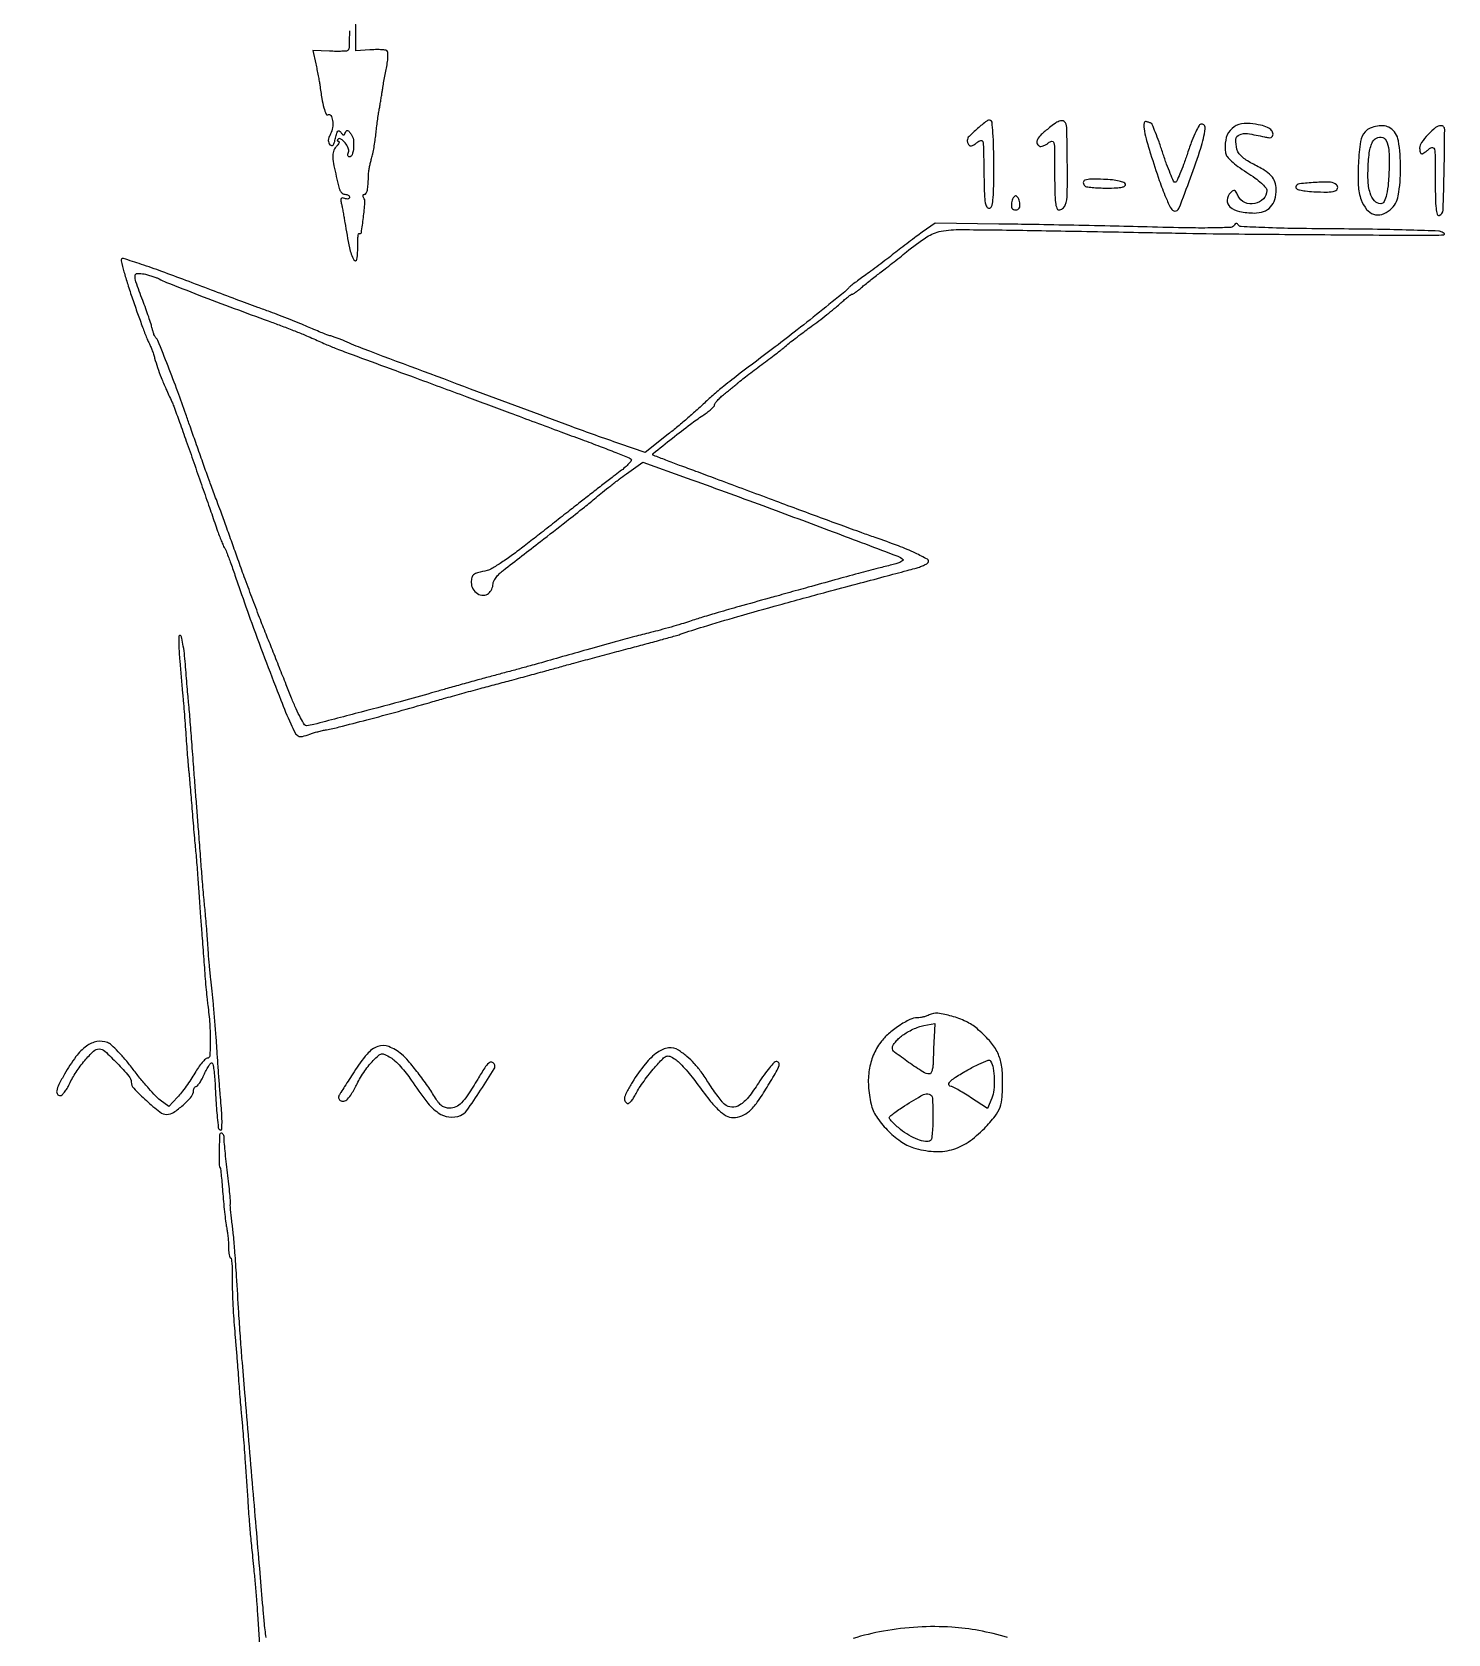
# Model space of a CAD drawing. Header units: millimetres. Extents: x 2712 to 3553, y 1367 to 1961.
# Drawn here: x 2977.4 to 3042.1, y 1638.5 to 1711.7 of the extents above; entities that cross this region are included whole.
import ezdxf

# ---------------------------------------------------------------- set-up
doc = ezdxf.new("R2010")
doc.units = ezdxf.units.MM

msp = doc.modelspace()

# ---------------------------------------------------------------- linework, layer by layer
for points in [[(2924.331, 1758.957, -0.000002), (2921.497, 1758.995, -0.000002), (2918.457, 1759.035, -0.000002), (2915.662, 1759.072, 0.000783)], [(3073.603, 1749.854, -0.000004), (3073.591, 1745.122, -0.000017)], [(3073.493, 1723.382, 0.000059), (3073.3, 1693.751, 0.00019)], [(3005.825, 1717.722, 0.000036), (3011.651, 1717.681, 0.000036), (3017.797, 1717.638, 0.000049), (3023.331, 1717.601, -0.000207)], [(2967.457, 1718.128, 0.000118), (2978.51, 1718.029, -0.000261)], [(2991.901, 1711.747, -0.003311), (2991.883, 1710.983, -0.191077), (2991.828, 1710.857, -0.180513), (2991.772, 1710.831, -0.008033), (2991.554, 1710.819, -0.012667), (2991.291, 1710.816, -0.008633), (2990.991, 1710.824), (2990.223, 1710.86), (2990.362, 1710.245, -0.004481), (2990.419, 1709.983, -0.003797), (2990.475, 1709.705, -0.00383), (2990.521, 1709.452, -0.010712), (2990.549, 1709.273, 0.009489), (2990.64, 1708.67, 0.02368), (2990.736, 1708.234, 0.028296), (2990.831, 1707.95, 0.46676), (2990.915, 1707.922, -0.414227), (2991.045, 1707.892, -0.102976), (2991.128, 1707.663, -0.066607), (2991.131, 1707.329, -0.09237), (2991.041, 1707.044, 0.030981), (2990.964, 1706.877, 0.077222), (2990.936, 1706.746, 0.107045), (2990.953, 1706.639, 0.104902), (2991.012, 1706.548, 0.165373), (2991.087, 1706.511, 0.25735), (2991.153, 1706.537, 0.099356), (2991.211, 1706.644, 0.020196), (2991.267, 1706.855, -0.015082), (2991.323, 1707.08, -0.115575), (2991.376, 1707.175, -0.353363), (2991.435, 1707.184, -0.109378), (2991.506, 1707.119, 0.02479), (2991.582, 1707.02, 0.207732), (2991.631, 1706.996, 0.2737), (2991.674, 1707.019, 0.040532), (2991.719, 1707.11, -0.088213), (2991.765, 1707.184, -0.287411), (2991.819, 1707.199, -0.146279), (2991.885, 1707.156, -0.02401), (2991.979, 1707.034, -0.120136), (2992.08, 1706.777, -0.053608), (2992.089, 1706.412, -0.056445), (2992.026, 1706.091, -0.326899), (2991.895, 1705.995, -0.208578), (2991.855, 1706.012, -0.140022), (2991.833, 1706.057, -0.090343), (2991.832, 1706.125, -0.049495), (2991.854, 1706.205, 0.195995), (2991.85, 1706.398, 0.06784), (2991.703, 1706.64, 0.079044), (2991.515, 1706.81, 0.354292), (2991.377, 1706.796, 0.071618), (2991.352, 1706.762, 0.206804), (2991.35, 1706.734, 0.231151), (2991.368, 1706.714, 0.086679), (2991.406, 1706.708, -0.387799), (2991.43, 1706.686, -0.127152), (2991.422, 1706.634, -0.056065), (2991.375, 1706.552, -0.024171), (2991.295, 1706.456, 0.104057), (2991.172, 1706.245, 0.096232), (2991.14, 1705.996, 0.036596), (2991.196, 1705.587, 0.003518), (2991.412, 1704.606, 0.059142), (2991.455, 1704.483, 0.066355), (2991.525, 1704.379, 0.075999), (2991.61, 1704.309, 0.136527), (2991.696, 1704.285, -0.063567), (2991.776, 1704.275, -0.081502), (2991.845, 1704.244, -0.098467), (2991.89, 1704.199, -0.150873), (2991.907, 1704.147, -0.191571), (2991.889, 1704.101, -0.145343), (2991.842, 1704.074, -0.09714), (2991.77, 1704.071, -0.053907), (2991.686, 1704.094, 0.067976), (2991.581, 1704.118, 0.293469), (2991.526, 1704.09, 0.163477), (2991.51, 1704.01, 0.02295), (2991.539, 1703.84, -0.006269), (2991.573, 1703.675, -0.002683), (2991.615, 1703.454, -0.002654), (2991.656, 1703.218, -0.003493), (2991.692, 1703.002, 0.011464), (2991.903, 1701.834, 0.077774), (2992.107, 1701.286, 0.718532), (2992.245, 1701.312, 0.041476), (2992.28, 1701.956, -0.014162), (2992.28, 1702.179, -0.027168), (2992.295, 1702.357, -0.033036), (2992.319, 1702.478, -0.500637), (2992.354, 1702.492, 0.537571), (2992.447, 1702.535, 0.008574), (2992.54, 1703.219, 0.010868), (2992.607, 1703.906, 0.158405), (2992.55, 1704.14, -0.069005), (2992.525, 1704.195, -0.14333), (2992.525, 1704.242, -0.190255), (2992.55, 1704.273, -0.132597), (2992.593, 1704.285, 0.277416), (2992.67, 1704.331, 0.074846), (2992.719, 1704.47, 0.032211), (2992.752, 1704.734, 0.005308), (2992.778, 1705.247, -0.029517), (2992.79, 1705.372, -0.010452), (2992.822, 1705.549, -0.010332), (2992.865, 1705.742, -0.011967), (2992.914, 1705.924, 0.020248), (2992.968, 1706.135, 0.008303), (2993.024, 1706.426, 0.008199), (2993.074, 1706.74, 0.010402), (2993.109, 1707.032, -0.004896), (2993.142, 1707.326, -0.003731), (2993.183, 1707.647, -0.003772), (2993.226, 1707.948, -0.008836), (2993.264, 1708.172, 0.003015), (2993.3, 1708.374, 0.002132), (2993.339, 1708.601, 0.002151), (2993.374, 1708.819, 0.004543), (2993.399, 1708.988, -0.007875), (2993.427, 1709.172, -0.002434), (2993.476, 1709.448, -0.002434), (2993.533, 1709.757, -0.002673), (2993.592, 1710.056, 0.015866), (2993.642, 1710.353, 0.030078), (2993.661, 1710.595, 0.034046), (2993.651, 1710.775, 0.227964), (2993.604, 1710.848, 0.113602), (2993.518, 1710.878, 0.014586), (2993.323, 1710.892, 0.016436), (2993.087, 1710.894, 0.013023), (2992.832, 1710.881), (2992.192, 1710.833), (2992.179, 1713.295, 0.000796)], [(3073.432, 1671.824, -0.000014), (3073.46, 1678.041, -0.001004)], [(3072.845, 1603.793, -0.000001), (3072.833, 1602.737, -0.000002), (3072.819, 1601.516, -0.000002), (3072.803, 1600.107, 0.00321)], [(3029.335, 1595.514, 0.000011), (3029.46, 1605.795, 0.000281)], [(2988.102, 1638.34, -0.014442), (2988.048, 1638.693, -0.010711), (2988.007, 1639.085, 0.000384), (2987.954, 1639.719, 0.000036), (2987.822, 1641.276, 0.000046), (2987.665, 1643.131, 0.000036), (2987.494, 1645.142, -0.000075), (2987.123, 1649.529, -0.001072), (2986.993, 1651.098, -0.002809), (2986.918, 1652.112, -0.002319), (2986.848, 1653.194, 0.00094), (2986.746, 1654.852, 0.003137), (2986.67, 1655.94, 0.004706), (2986.604, 1656.72, 0.009782), (2986.534, 1657.327, -0.005413), (2986.499, 1657.608, -0.007327), (2986.474, 1657.862, -0.005149), (2986.459, 1658.075, -0.077211), (2986.466, 1658.149, 0.082912), (2986.472, 1658.23, 0.001944), (2986.438, 1658.613, 0.004248), (2986.393, 1659.062, 0.002863), (2986.333, 1659.574, -0.002628), (2986.272, 1660.096, -0.003385), (2986.222, 1660.576, -0.00259), (2986.185, 1660.979, -0.02943), (2986.181, 1661.139, 0.055015), (2986.173, 1661.234, 0.076268), (2986.145, 1661.315, 0.097406), (2986.1, 1661.369, 0.173977), (2986.047, 1661.388, 0.40098), (2985.972, 1661.317, 0.005573), (2985.949, 1660.635, 0.008358), (2985.945, 1659.97, 0.15492), (2986.009, 1659.773, -0.133672), (2986.017, 1659.752, -0.000317), (2986.048, 1659.421, -0.002023), (2986.081, 1659.048, -0.001254), (2986.117, 1658.609, 0.004287), (2986.158, 1658.141, 0.004403), (2986.207, 1657.678, 0.004267), (2986.256, 1657.278, 0.018521), (2986.297, 1657.042, -0.017625), (2986.33, 1656.844, -0.009962), (2986.358, 1656.604, -0.009935), (2986.376, 1656.359, -0.016067), (2986.381, 1656.151, 0.018861), (2986.386, 1655.973, 0.030648), (2986.405, 1655.824, 0.031693), (2986.434, 1655.714, 0.32418), (2986.47, 1655.688, -0.380045), (2986.506, 1655.655, -0.008728), (2986.531, 1655.405, -0.01502), (2986.547, 1655.094, -0.009048), (2986.549, 1654.726, 0.009986), (2986.551, 1654.266, 0.004617), (2986.572, 1653.669, 0.004571), (2986.605, 1653.042, 0.006336), (2986.647, 1652.481, -0.001244), (2986.696, 1651.907, -0.000797), (2986.75, 1651.24, -0.000801), (2986.801, 1650.587, -0.001499), (2986.84, 1650.058, 0.001671), (2986.875, 1649.58, 0.001511), (2986.915, 1649.086, 0.001512), (2986.953, 1648.643, 0.00483), (2986.982, 1648.348, -0.006174), (2987.012, 1648.038, -0.001507), (2987.053, 1647.527, -0.001544), (2987.097, 1646.94, -0.001539), (2987.137, 1646.353, 0.000536), (2987.253, 1644.612, 0.002659), (2987.324, 1643.632, 0.004133), (2987.39, 1642.868, 0.002888), (2987.477, 1642.006, -0.003165), (2987.533, 1641.443, -0.001671), (2987.597, 1640.743, -0.001663), (2987.657, 1640.026, -0.002567), (2987.703, 1639.405), (2987.8, 1638.016)], [(3021.965, 1638.349, 0.023745), (3020.652, 1638.659, 0.02978), (3019.412, 1638.814, 0.031325), (3017.868, 1638.818, 0.028976), (3016.295, 1638.632, 0.030285), (3014.908, 1638.298, 0.076099)]]:
    msp.add_lwpolyline(points, format="xyb")
for points in [[(3020.22, 1706.517, 0.225806), (3020.275, 1706.498, 0.068493), (3020.364, 1706.519, 0.053499), (3020.469, 1706.575, 0.036341), (3020.576, 1706.658, -0.119452), (3020.743, 1706.749, -0.438252), (3020.834, 1706.692, -0.039963), (3020.864, 1706.386, -0.000919), (3020.889, 1704.926, 0.006138), (3020.907, 1704.252, 0.035052), (3020.947, 1703.896, 0.081166), (3021.014, 1703.708, 0.273247), (3021.122, 1703.644, 0.324612), (3021.235, 1703.726, 0.052023), (3021.296, 1704.01, 0.023467), (3021.329, 1704.541, 0.00338), (3021.336, 1705.627, 0.005616), (3021.327, 1706.455, 0.012238), (3021.297, 1707.09, 0.007322), (3021.255, 1707.579, 0.295242), (3021.191, 1707.659, 0.246942), (3021.013, 1707.63, 0.016242), (3020.596, 1707.293, 0.017524), (3020.204, 1706.93, 0.199876), (3020.124, 1706.739, 0.062326), (3020.131, 1706.684, 0.039119), (3020.152, 1706.622, 0.038813), (3020.183, 1706.563, 0.05627)], [(3023.404, 1706.493, 0.159243), (3023.485, 1706.473, 0.06436), (3023.597, 1706.497, 0.054887), (3023.721, 1706.556, 0.045295), (3023.839, 1706.644, -0.161367), (3023.989, 1706.711, -0.385918), (3024.079, 1706.644, -0.046283), (3024.11, 1706.33, -0.002044), (3024.115, 1705.233, 0.004593), (3024.123, 1704.371, 0.025152), (3024.155, 1703.906, 0.048939), (3024.212, 1703.646, 0.32481), (3024.313, 1703.572, 0.097264), (3024.395, 1703.588, 0.066866), (3024.478, 1703.636, 0.064178), (3024.548, 1703.706, 0.073413), (3024.595, 1703.788, 0.088476), (3024.692, 1704.293, 0.005779), (3024.695, 1705.788, 0.003388), (3024.669, 1707.344, 0.192879), (3024.558, 1707.604, 0.191489), (3024.455, 1707.648, 0.102705), (3024.318, 1707.624, 0.057362), (3024.132, 1707.524, 0.017614), (3023.877, 1707.331, 0.016823), (3023.507, 1707.011, 0.077577), (3023.331, 1706.789, 0.189248), (3023.308, 1706.625, 0.198152)], [(3028.496, 1706.138, 0.005414), (3028.895, 1704.92, 0.018492), (3029.192, 1704.141, 0.021579), (3029.432, 1703.638, 0.252506), (3029.607, 1703.521, 0.335299), (3029.793, 1703.636, 0.004078), (3030.326, 1705.042, 0.011235), (3030.792, 1706.395, 0.041148), (3030.996, 1707.278, 0.094449), (3030.992, 1707.359, 0.111092), (3030.958, 1707.429, 0.115744), (3030.899, 1707.475, 0.10926), (3030.825, 1707.491, 0.262743), (3030.716, 1707.43, 0.023651), (3030.561, 1707.143, 0.022718), (3030.383, 1706.727, 0.009821), (3030.183, 1706.159, -0.008261), (3030.006, 1705.648, -0.013236), (3029.836, 1705.22, -0.007001), (3029.681, 1704.872, -0.309098), (3029.616, 1704.834, -0.278678), (3029.552, 1704.878, -0.00661), (3029.4, 1705.228, -0.012631), (3029.232, 1705.658, -0.008002), (3029.058, 1706.166, 0.006388), (3028.885, 1706.678, 0.009763), (3028.72, 1707.116, 0.00479), (3028.572, 1707.48, 0.200311), (3028.513, 1707.538, 0.008604), (3028.461, 1707.557, 0.005914), (3028.403, 1707.578, 0.005964), (3028.346, 1707.596, 0.012068), (3028.301, 1707.609, 0.445774), (3028.203, 1707.544, 0.069505), (3028.201, 1707.283, 0.033646), (3028.293, 1706.826, 0.009798)], [(3031.922, 1706.18, 0.130004), (3031.997, 1706.01, 0.038118), (3032.193, 1705.799, 0.030405), (3032.489, 1705.557, 0.015243), (3032.888, 1705.287, -0.015084), (3033.271, 1705.029, -0.028511), (3033.561, 1704.795, -0.032822), (3033.754, 1704.594, -0.177301), (3033.806, 1704.454, -0.194664), (3033.651, 1704.072, -0.154542), (3033.256, 1703.859, -0.150577), (3032.803, 1703.909, -0.18556), (3032.501, 1704.205, 0.021512), (3032.408, 1704.389, 0.163744), (3032.336, 1704.453, 0.250873), (3032.258, 1704.447, 0.052602), (3032.148, 1704.358, 0.181698), (3031.996, 1704.022, 0.236893), (3032.125, 1703.715, 0.125984), (3032.566, 1703.499, 0.051428), (3033.234, 1703.43, 0.08218), (3033.663, 1703.501, 0.124554), (3033.978, 1703.705, 0.118122), (3034.169, 1704.045, 0.06932), (3034.233, 1704.508, 0.084007), (3034.176, 1704.849, 0.103665), (3034.01, 1705.125, 0.069288), (3033.69, 1705.386, 0.019955), (3033.131, 1705.695, -0.02889), (3032.867, 1705.848, -0.044607), (3032.66, 1706.012, -0.053257), (3032.516, 1706.182, -0.088322), (3032.439, 1706.353, -0.077869), (3032.399, 1706.789, -0.27953), (3032.553, 1707.008, -0.142511), (3032.926, 1707.058, -0.019899), (3033.699, 1706.909, 0.024979), (3033.891, 1706.874, 0.109204), (3034.006, 1706.884, 0.20074), (3034.068, 1706.936, 0.118965), (3034.091, 1707.032, 0.183003), (3034.025, 1707.205, 0.103742), (3033.843, 1707.34, 0.060256), (3033.526, 1707.443, 0.019923), (3033.041, 1707.518, 0.105589), (3032.524, 1707.467, 0.142526), (3032.136, 1707.207, 0.131078), (3031.928, 1706.759, 0.08286)], [(3038.121, 1704.028, 0.075756), (3038.366, 1703.598, 0.145689), (3038.687, 1703.372, 0.159712), (3039.058, 1703.369, 0.096231), (3039.447, 1703.582, 0.180145), (3039.814, 1704.221, 0.041296), (3039.919, 1705.483, 0.040753), (3039.817, 1706.734, 0.206155), (3039.447, 1707.311, 0.117427), (3039.19, 1707.408, 0.068391), (3038.859, 1707.405, 0.067514), (3038.536, 1707.312, 0.105282), (3038.302, 1707.143, 0.148113), (3038.092, 1706.699, 0.02239), (3037.99, 1705.71, 0.025521), (3037.983, 1704.694, 0.080405)], [(3038.752, 1706.816, -0.189101), (3039.035, 1706.892, -0.247769), (3039.253, 1706.744, -0.102181), (3039.379, 1706.315, -0.027732), (3039.398, 1705.603, -0.010943), (3039.357, 1704.798, -0.035954), (3039.28, 1704.271, -0.059884), (3039.169, 1703.954, -0.286175), (3039.014, 1703.857, -0.215675), (3038.723, 1703.989, -0.109358), (3038.526, 1704.347, -0.064244), (3038.432, 1704.943, -0.024865), (3038.449, 1705.781, -0.016651), (3038.49, 1706.176, -0.036922), (3038.554, 1706.472, -0.049916), (3038.64, 1706.685, -0.112736)], [(3040.885, 1706.138, 0.127166), (3040.937, 1706.151, 0.019706), (3041.029, 1706.207, 0.02089), (3041.134, 1706.283, 0.016815), (3041.241, 1706.373, -0.202708), (3041.379, 1706.422, -0.344469), (3041.465, 1706.344, -0.042663), (3041.497, 1706.012, -0.002216), (3041.502, 1704.936, 0.004702), (3041.509, 1704.105, 0.02279), (3041.54, 1703.635, 0.041343), (3041.591, 1703.37, 0.427631), (3041.68, 1703.323, 0.312541), (3041.857, 1703.558, 0.004511), (3041.911, 1705.403, 0.004304), (3041.932, 1707.25, 0.415102), (3041.763, 1707.42, 0.171027), (3041.52, 1707.335, 0.033302), (3041.174, 1707.016, 0.033766), (3040.872, 1706.652, 0.157553), (3040.789, 1706.396, 0.035221), (3040.796, 1706.297, 0.053498), (3040.817, 1706.213, 0.069862), (3040.848, 1706.156, 0.23868)], [(3025.493, 1704.665, 0.164672), (3025.569, 1704.627, 0.009682), (3025.828, 1704.598, 0.013794), (3026.145, 1704.577, 0.009668), (3026.502, 1704.57, 0.009779), (3026.938, 1704.578, 0.041564), (3027.196, 1704.61, 0.095996), (3027.329, 1704.666, 0.33746), (3027.358, 1704.748, 0.22829), (3027.281, 1704.827, 0.034775), (3027.065, 1704.89, 0.029195), (3026.755, 1704.939, 0.013451), (3026.348, 1704.968, 0.013737), (3025.786, 1704.978, 0.082723), (3025.499, 1704.927, 0.329149), (3025.425, 1704.818, 0.188042)], [(3035.95, 1704.405, 0.01548), (3036.572, 1704.39, 0.070403), (3036.929, 1704.442, 0.266431), (3037.04, 1704.559, 0.262555), (3036.996, 1704.714, 0.191297), (3036.723, 1704.832, 0.020125), (3036.013, 1704.825, 0.017729), (3035.304, 1704.763, 0.290361), (3035.128, 1704.619, 0.357949), (3035.157, 1704.543, 0.065087), (3035.307, 1704.483, 0.037395), (3035.565, 1704.436, 0.012326)], [(3022.333, 1703.572, 0.100145), (3022.434, 1703.593, 0.161672), (3022.5, 1703.65, 0.12236), (3022.529, 1703.748, 0.04615), (3022.522, 1703.893, 0.041303), (3022.494, 1704.016, 0.056112), (3022.447, 1704.119, 0.069458), (3022.391, 1704.19, 0.193098), (3022.333, 1704.214, 0.193098), (3022.276, 1704.19, 0.069458), (3022.219, 1704.119, 0.056112), (3022.173, 1704.016, 0.041303), (3022.145, 1703.893, 0.04615), (3022.138, 1703.748, 0.12236), (3022.167, 1703.65, 0.161672), (3022.233, 1703.593, 0.100145)], [(2981.99, 1699.511, 0.002853), (2982.226, 1698.835, 0.003717), (2982.45, 1698.219, 0.002779), (2982.644, 1697.706, 0.033872), (2982.732, 1697.515, -0.023724), (2982.8, 1697.376, -0.010895), (2982.877, 1697.189, -0.010763), (2982.948, 1696.987, -0.014633), (2983.004, 1696.803, 0.016104), (2983.134, 1696.374, 0.012), (2983.304, 1695.909, 0.010528), (2983.52, 1695.393, 0.006893), (2983.79, 1694.808, -0.02369), (2983.875, 1694.605, -0.001003), (2984.14, 1693.874, -0.001723), (2984.45, 1693.005, -0.001225), (2984.792, 1692.029, 0.000015), (2985.14, 1691.027, 0.000017), (2985.469, 1690.079, 0.000015), (2985.747, 1689.279, 0.00011), (2985.881, 1688.893, 0.006713), (2985.974, 1688.637, 0.007995), (2986.069, 1688.399, 0.007047), (2986.154, 1688.2, 0.05037), (2986.207, 1688.11, -0.066243), (2986.266, 1687.999, -0.001818), (2986.456, 1687.486, -0.003723), (2986.673, 1686.879, -0.002542), (2986.912, 1686.186, 0.005648), (2987.439, 1684.683, 0.003195), (2988.11, 1682.874, 0.00302), (2988.769, 1681.166, 0.010997), (2989.217, 1680.093, 0.018493), (2989.416, 1679.685, 0.146629), (2989.563, 1679.537, 0.184337), (2989.75, 1679.512, 0.032733), (2990.093, 1679.618, -0.016436), (2990.255, 1679.673, -0.008706), (2990.457, 1679.732, -0.008655), (2990.667, 1679.784, -0.013251), (2990.851, 1679.822, 0.018362), (2991.432, 1679.947, 0.00222), (2992.699, 1680.274, 0.002763), (2994.137, 1680.661, 0.002937), (2995.541, 1681.056, -0.001887), (2996.204, 1681.245, -0.000996), (2997.029, 1681.474, -0.000991), (2997.874, 1681.704, -0.001531), (2998.605, 1681.9, 0.000894), (2999.326, 1682.092, 0.000623), (3000.139, 1682.312, 0.000628), (3000.919, 1682.524, 0.001302), (3001.526, 1682.692, -0.001724), (3002.152, 1682.865, -0.00072), (3002.997, 1683.093, -0.000712), (3003.903, 1683.335, -0.000924), (3004.733, 1683.554, 0.001392), (3005.496, 1683.756, 0.001786), (3006.196, 1683.947, 0.001369), (3006.783, 1684.11, 0.015392), (3007.013, 1684.182, -0.010264), (3008.071, 1684.528, -0.003409), (3009.636, 1684.991, -0.003067), (3011.54, 1685.528, -0.002091), (3013.711, 1686.117, 0.00005), (3015.087, 1686.484, 0.000067), (3016.333, 1686.816, 0.000045), (3017.378, 1687.096, 0.000724), (3017.731, 1687.191, 0.017636), (3017.94, 1687.255, 0.021805), (3018.128, 1687.33, 0.020822), (3018.279, 1687.405, 0.128738), (3018.34, 1687.464, 0.428054), (3018.303, 1687.609, 0.016701), (3017.758, 1687.888, 0.018905), (3016.979, 1688.219, 0.008215), (3015.92, 1688.603, -0.003566), (3015.315, 1688.816, -0.000968), (3014.362, 1689.161, -0.000979), (3013.281, 1689.557, -0.001017), (3012.215, 1689.953, 0.00013), (3011.092, 1690.372, 0.000093), (3009.838, 1690.839, 0.000094), (3008.644, 1691.283, 0.000204), (3007.726, 1691.625, -0.000908), (3006.986, 1691.901, -0.001466), (3006.357, 1692.139, -0.000211), (3005.799, 1692.352, -0.103318), (3005.767, 1692.373, -0.449558), (3005.771, 1692.44, -0.001008), (3006.654, 1693.143, -0.005705), (3007.475, 1693.779, -0.018086), (3008.045, 1694.178, 0.017278), (3008.249, 1694.32, 0.023607), (3008.422, 1694.463, 0.021654), (3008.55, 1694.591, 0.183063), (3008.58, 1694.665, -0.158911), (3008.607, 1694.741, -0.021757), (3008.715, 1694.871, -0.023215), (3008.862, 1695.017, -0.017718), (3009.035, 1695.164, 0.002654), (3009.219, 1695.311, 0.002776), (3009.398, 1695.457, 0.002664), (3009.552, 1695.586, 0.012274), (3009.639, 1695.663, -0.021275), (3009.74, 1695.749, -0.001994), (3009.998, 1695.95, -0.002556), (3010.309, 1696.186, -0.002007), (3010.647, 1696.44, 0.001437), (3010.987, 1696.694, 0.001788), (3011.302, 1696.932, 0.001452), (3011.565, 1697.133, 0.013576), (3011.676, 1697.224, -0.006631), (3011.928, 1697.436, -0.007045), (3012.182, 1697.637, -0.004638), (3012.517, 1697.89, -0.001152), (3013.07, 1698.299, 0.00554), (3013.429, 1698.568, 0.004785), (3013.8, 1698.859, 0.00482), (3014.131, 1699.129, 0.013941), (3014.353, 1699.325, -0.009154), (3014.523, 1699.478, -0.013009), (3014.68, 1699.606, -0.009026), (3014.814, 1699.707, -0.155584), (3014.865, 1699.724, 0.140405), (3014.915, 1699.738, 0.012255), (3015.026, 1699.813, 0.015335), (3015.155, 1699.91, 0.01132), (3015.293, 1700.026, -0.007939), (3015.459, 1700.167, -0.003605), (3015.681, 1700.348, -0.003568), (3015.918, 1700.535, -0.004888), (3016.134, 1700.699, 0.004501), (3016.375, 1700.883, 0.0019), (3016.696, 1701.133, 0.00188), (3017.036, 1701.403, 0.002453), (3017.345, 1701.653, -0.025577), (3018.275, 1702.335, -0.101648), (3018.929, 1702.596, -0.046104), (3019.845, 1702.674, -0.002314), (3022.853, 1702.637, -0.000206), (3024.614, 1702.607, -0.000151), (3026.565, 1702.572, -0.000153), (3028.411, 1702.538, -0.000341), (3029.815, 1702.511, 0.0027), (3032.274, 1702.474, 0.000607), (3036.459, 1702.441, 0.00026), (3040.86, 1702.412, 0.011372), (3041.787, 1702.428, 0.019235), (3041.893, 1702.436, 0.319307), (3041.918, 1702.459, 0.296508), (3041.906, 1702.492, 0.017627), (3041.815, 1702.554, 0.133178), (3041.659, 1702.603, 0.001078), (3040.358, 1702.646, 0.003787), (3038.859, 1702.682, 0.002416), (3037.116, 1702.702, -0.002181), (3035.123, 1702.723, -0.005966), (3033.715, 1702.762, -0.002343), (3032.633, 1702.809, -0.247036), (3032.51, 1702.882, 0.074194), (3032.462, 1702.938, 0.208042), (3032.413, 1702.954, 0.178013), (3032.363, 1702.93, 0.05332), (3032.311, 1702.862, -0.247685), (3032.161, 1702.774, -0.007108), (3031.397, 1702.75, -0.008878), (3030.26, 1702.75, -0.002031), (3028.338, 1702.792, 0.000887), (3026.645, 1702.833, 0.000636), (3024.753, 1702.873, 0.000642), (3022.951, 1702.907, 0.001384), (3021.562, 1702.927), (3018.654, 1702.962), (3018.071, 1702.552, 0.005575), (3017.797, 1702.355, 0.002682), (3017.45, 1702.096, 0.002659), (3017.091, 1701.822, 0.003803), (3016.775, 1701.575, -0.003867), (3016.456, 1701.325, -0.002527), (3016.084, 1701.042, -0.002542), (3015.718, 1700.769, -0.004864), (3015.422, 1700.554, 0.003685), (3015.171, 1700.374, 0.005041), (3014.948, 1700.207, 0.003345), (3014.763, 1700.064, 0.057533), (3014.709, 1700.011, -0.054167), (3014.528, 1699.829, -0.000836), (3013.375, 1698.903, -0.002562), (3012.215, 1697.984, -0.00432), (3011.231, 1697.227, 0.000941), (3009.754, 1696.105, 0.005737), (3008.998, 1695.516, 0.010921), (3008.499, 1695.099, 0.014271), (3008.063, 1694.696, -0.012095), (3007.78, 1694.431, -0.004364), (3007.365, 1694.069, -0.004326), (3006.904, 1693.68, -0.005127), (3006.461, 1693.321), (3005.41, 1692.486), (3004.252, 1692.885, -0.005655), (3002.047, 1693.673, -0.000764), (2997.439, 1695.387, -0.000307), (2992.521, 1697.227, -0.020504), (2991.693, 1697.577, 0.014891), (2991.558, 1697.636, 0.007729), (2991.387, 1697.701, 0.007677), (2991.209, 1697.763, 0.011581), (2991.052, 1697.811, -0.020123), (2990.868, 1697.871, -0.005927), (2990.591, 1697.977, -0.00594), (2990.282, 1698.104, -0.006356), (2989.983, 1698.235, 0.008364), (2989.639, 1698.384, 0.003829), (2989.187, 1698.568, 0.003791), (2988.707, 1698.754, 0.005221), (2988.273, 1698.914, -0.003364), (2987.715, 1699.116, -0.000691), (2986.733, 1699.482, -0.000727), (2985.593, 1699.91, -0.000684), (2984.431, 1700.351, 0.004056), (2983.334, 1700.758, 0.006599), (2982.396, 1701.084, 0.001849), (2981.582, 1701.351, 0.301944), (2981.496, 1701.327, 0.244618), (2981.475, 1701.238, 0.004361), (2981.603, 1700.75, 0.009821), (2981.772, 1700.174, 0.00626)], [(2982.532, 1700.644, -0.014042), (2982.723, 1700.596, -0.012463), (2982.92, 1700.536, -0.012615), (2983.094, 1700.473, -0.03704), (2983.209, 1700.418, 0.037332), (2983.542, 1700.259, 0.001047), (2985.026, 1699.684, 0.002351), (2986.635, 1699.074, 0.002606), (2988.195, 1698.499, -0.003547), (2988.759, 1698.291, -0.003227), (2989.338, 1698.067, -0.003229), (2989.852, 1697.861, -0.01042), (2990.191, 1697.715, 0.00509), (2990.81, 1697.439, 0.009398), (2991.319, 1697.23, 0.004617), (2992.026, 1696.962, 0.00044), (2993.759, 1696.325, -0.000479), (2994.815, 1695.938, -0.000301), (2996.048, 1695.483, -0.000303), (2997.261, 1695.034, -0.000554), (2998.249, 1694.666, 0.000257), (2999.222, 1694.303, 0.000151), (3000.386, 1693.869, 0.000151), (3001.551, 1693.437, 0.000258), (3002.524, 1693.076, -0.002337), (3003.351, 1692.766, -0.00357), (3004.065, 1692.488, -0.001295), (3004.678, 1692.244, -0.092563), (3004.769, 1692.185, -0.369836), (3004.776, 1692.12, -0.033387), (3004.667, 1691.98, -0.030848), (3004.495, 1691.811, -0.018043), (3004.27, 1691.63, 0.002864), (3003.956, 1691.391, 0.000867), (3003.482, 1691.026, 0.000868), (3002.952, 1690.614, 0.000945), (3002.438, 1690.212, -0.000152), (3001.873, 1689.769, -0.000084), (3001.182, 1689.228, -0.000084), (3000.483, 1688.68, -0.000135), (2999.886, 1688.214, -0.00901), (2999.352, 1687.811, -0.01131), (2998.842, 1687.459, -0.009576), (2998.405, 1687.182, -0.082731), (2998.191, 1687.097, 0.011651), (2997.758, 1686.992, 0.096249), (2997.576, 1686.904, 0.173849), (2997.492, 1686.776, 0.059551), (2997.465, 1686.551, 0.126424), (2997.54, 1686.259, 0.126804), (2997.747, 1686.039, 0.14282), (2998.014, 1685.962, 0.173853), (2998.258, 1686.051, 0.064518), (2998.336, 1686.135, 0.044367), (2998.402, 1686.247, 0.044481), (2998.447, 1686.369, 0.066397), (2998.462, 1686.482, -0.123219), (2998.494, 1686.607, -0.038048), (2998.598, 1686.772, -0.035465), (2998.748, 1686.945, -0.032355), (2998.926, 1687.101, 0.000522), (3000.636, 1688.423, 0.001536), (3001.809, 1689.338, 0.002089), (3002.639, 1689.995, 0.007338), (3003.165, 1690.428, -0.006526), (3003.465, 1690.675, -0.003565), (3003.838, 1690.97, -0.003552), (3004.221, 1691.265, -0.005644), (3004.554, 1691.512), (3005.302, 1692.052), (3007.333, 1691.318, -0.001549), (3010.786, 1690.059, -0.001922), (3013.991, 1688.865, -0.000352), (3016.947, 1687.748, -0.09232), (3017.181, 1687.606, -0.444019), (3017.182, 1687.553, -0.067158), (3017.085, 1687.486, -0.040247), (3016.912, 1687.415, -0.019764), (3016.683, 1687.351, 0.005524), (3016.062, 1687.197, 0.001833), (3015.156, 1686.959, 0.00167), (3014.07, 1686.665, 0.001194), (3012.856, 1686.328, -0.000092), (3012.395, 1686.199, -0.000071), (3011.892, 1686.059, -0.000072), (3011.423, 1685.928, -0.000172), (3011.075, 1685.832, 0.000834), (3009.7, 1685.447, 0.002399), (3008.748, 1685.174, 0.003399), (3008.033, 1684.96, 0.005877), (3007.441, 1684.771, -0.007149), (3007.069, 1684.653, -0.003519), (3006.594, 1684.514, -0.003491), (3006.098, 1684.376, -0.00508), (3005.659, 1684.262, 0.004092), (3004.931, 1684.074, 0.002251), (3004.044, 1683.833, 0.001319), (3002.751, 1683.473, 0.000289), (3000.529, 1682.845, -0.001895), (3000.16, 1682.742, -0.000594), (2999.607, 1682.591, -0.000593), (2998.989, 1682.423, -0.000656), (2998.391, 1682.263, 0.001532), (2997.762, 1682.093, 0.00105), (2997.05, 1681.896, 0.001058), (2996.364, 1681.704, 0.002148), (2995.826, 1681.549, -0.005139), (2994.473, 1681.169, -0.001607), (2992.438, 1680.627, -0.000468), (2990.273, 1680.06, -0.041299), (2989.944, 1680.003, -0.284023), (2989.851, 1680.05, -0.013928), (2989.669, 1680.363, -0.018825), (2989.466, 1680.772, -0.011473), (2989.255, 1681.269, 0.000272), (2989.014, 1681.877, 0.000131), (2988.704, 1682.656, 0.00013), (2988.381, 1683.469, 0.000185), (2988.093, 1684.19, -0.003244), (2987.797, 1684.946, -0.001805), (2987.445, 1685.871, -0.0018), (2987.096, 1686.81, -0.002914), (2986.806, 1687.611, 0.000713), (2986.541, 1688.356, 0.000657), (2986.266, 1689.12, 0.000656), (2986.019, 1689.801, 0.002182), (2985.855, 1690.247, -0.000408), (2985.725, 1690.596, -0.000442), (2985.599, 1690.935, -0.000415), (2985.491, 1691.226, -0.002146), (2985.433, 1691.387, -0.000761), (2985.168, 1692.13, -0.000596), (2984.882, 1692.937, -0.000602), (2984.619, 1693.688, -0.001499), (2984.429, 1694.238, 0.006525), (2984.062, 1695.264, 0.004304), (2983.615, 1696.434, 0.00106), (2983.154, 1697.602, 0.130273), (2983.06, 1697.729, -0.10965), (2983.021, 1697.778, -0.020442), (2982.973, 1697.884, -0.021019), (2982.928, 1698.015, -0.017841), (2982.89, 1698.157, 0.021075), (2982.838, 1698.352, 0.004656), (2982.73, 1698.681, 0.004833), (2982.599, 1699.059, 0.004637), (2982.458, 1699.439, -0.005141), (2982.146, 1700.29, -0.101111), (2982.107, 1700.564, -0.383747), (2982.216, 1700.671, -0.065212)], [(2978.689, 1663.102, 0.186312), (2978.773, 1663.137, 0.035858), (2978.886, 1663.261, 0.033779), (2979.005, 1663.433, 0.025523), (2979.112, 1663.636, -0.03775), (2979.411, 1664.174, -0.029805), (2979.81, 1664.706, -0.026009), (2980.213, 1665.134, -0.193311), (2980.467, 1665.236, -0.189566), (2980.724, 1665.135, -0.012943), (2981.293, 1664.578, -0.013217), (2981.831, 1663.992, -0.181142), (2981.931, 1663.726, 0.193718), (2982.047, 1663.437, 0.016878), (2982.625, 1662.875, 0.01782), (2983.24, 1662.355, 0.168217), (2983.561, 1662.243, 0.148491), (2983.869, 1662.337, 0.034445), (2984.301, 1662.671, 0.033399), (2984.68, 1663.057, 0.179355), (2984.781, 1663.329, -0.059497), (2984.79, 1663.404, -0.078393), (2984.817, 1663.468, -0.096751), (2984.856, 1663.511, -0.159932), (2984.902, 1663.526, 0.228474), (2984.962, 1663.555, 0.021472), (2985.062, 1663.692, 0.024133), (2985.172, 1663.875, 0.016577), (2985.278, 1664.092, -0.016568), (2985.383, 1664.305, -0.02798), (2985.486, 1664.475, -0.027879), (2985.577, 1664.593, -0.368176), (2985.627, 1664.6, -0.215978), (2985.666, 1664.542, -0.007909), (2985.707, 1664.274, -0.013178), (2985.742, 1663.947, -0.008729), (2985.767, 1663.571, 0.002389), (2985.796, 1663.002, 0.004275), (2985.827, 1662.536, 0.004708), (2985.863, 1662.102, 0.003823), (2985.91, 1661.638, 0.098656), (2985.922, 1661.597, 0.088017), (2985.95, 1661.562, 0.086965), (2985.989, 1661.539, 0.093117), (2986.032, 1661.531, 0.40031), (2986.072, 1661.569, 0.009525), (2986.081, 1661.855, 0.015664), (2986.073, 1662.212, 0.009329), (2986.042, 1662.635, -0.002741), (2985.998, 1663.16, -0.001309), (2985.946, 1663.834, -0.001297), (2985.895, 1664.539, -0.001848), (2985.855, 1665.165, 0.003513), (2985.811, 1665.804, 0.002222), (2985.751, 1666.548, 0.002231), (2985.686, 1667.279, 0.004115), (2985.625, 1667.873, -0.002889), (2985.567, 1668.431, -0.002132), (2985.508, 1669.051, -0.002154), (2985.458, 1669.636, -0.004827), (2985.426, 1670.082, 0.002857), (2985.398, 1670.493, 0.0019), (2985.362, 1670.964, 0.001912), (2985.323, 1671.421, 0.003737), (2985.288, 1671.785, -0.003059), (2985.252, 1672.154, -0.001461), (2985.21, 1672.629, -0.001448), (2985.169, 1673.126, -0.002062), (2985.135, 1673.567, 0.000601), (2985.102, 1674.018, 0.000374), (2985.063, 1674.548, 0.000375), (2985.023, 1675.07, 0.000681), (2984.99, 1675.497, -0.000454), (2984.924, 1676.334, -0.000461), (2984.86, 1677.167, -0.000395), (2984.789, 1678.105, -0.000207), (2984.703, 1679.274, 0.001123), (2984.663, 1679.796, 0.001213), (2984.622, 1680.305, 0.001142), (2984.585, 1680.742, 0.005842), (2984.561, 1680.984, -0.005999), (2984.537, 1681.226, -0.001173), (2984.5, 1681.663, -0.001245), (2984.459, 1682.172, -0.001154), (2984.42, 1682.694, 0.009389), (2984.374, 1683.196, 0.01314), (2984.313, 1683.642, 0.009463), (2984.246, 1684.007, 0.14561), (2984.186, 1684.119, 0.647129), (2984.112, 1684.091, 0.025446), (2984.106, 1683.703, 0.012092), (2984.151, 1682.963, 0.001821), (2984.282, 1681.483, -0.002865), (2984.311, 1681.151, -0.000895), (2984.35, 1680.653, -0.000895), (2984.392, 1680.097, -0.000989), (2984.431, 1679.559, 0.001166), (2984.468, 1679.042, 0.001342), (2984.506, 1678.548, 0.001203), (2984.54, 1678.13, 0.007787), (2984.561, 1677.92, -0.006361), (2984.583, 1677.712, -0.001059), (2984.618, 1677.312, -0.001161), (2984.657, 1676.842, -0.001029), (2984.696, 1676.352, 0.001212), (2984.737, 1675.831, 0.000953), (2984.785, 1675.266, 0.000963), (2984.831, 1674.742, 0.002376), (2984.867, 1674.357, -0.003259), (2984.901, 1673.99, -0.001678), (2984.939, 1673.531, -0.001668), (2984.975, 1673.059, -0.002522), (2985.003, 1672.647, 0.001085), (2985.03, 1672.235, 0.000718), (2985.062, 1671.762, 0.000723), (2985.095, 1671.303, 0.001406), (2985.123, 1670.937, -0.00054), (2985.152, 1670.552, -0.000219), (2985.192, 1670.027, -0.000216), (2985.234, 1669.463, -0.000275), (2985.273, 1668.941, 0.002321), (2985.312, 1668.441, 0.002297), (2985.356, 1667.939, 0.002253), (2985.398, 1667.501, 0.008891), (2985.43, 1667.231, -0.01617), (2985.519, 1666.376, -0.020157), (2985.544, 1665.578, -0.013311), (2985.521, 1664.914, -0.396099), (2985.408, 1664.809, 0.197704), (2985.32, 1664.772, 0.022747), (2985.17, 1664.61, 0.024643), (2985.004, 1664.391, 0.017703), (2984.839, 1664.132, -0.013567), (2984.659, 1663.841, -0.009926), (2984.443, 1663.529, -0.010044), (2984.227, 1663.241, -0.021788), (2984.047, 1663.031), (2983.652, 1662.607), (2983.254, 1662.901, -0.043668), (2983.05, 1663.082, -0.009386), (2982.73, 1663.431, -0.009734), (2982.374, 1663.852, -0.009151), (2982.027, 1664.294, 0.013068), (2981.683, 1664.725, 0.015845), (2981.339, 1665.11, 0.014501), (2981.032, 1665.413, 0.097074), (2980.851, 1665.525, 0.136264), (2980.368, 1665.57, 0.114157), (2979.894, 1665.366, 0.075333), (2979.409, 1664.883, 0.028903), (2978.886, 1664.083, 0.013748), (2978.63, 1663.609, 0.067071), (2978.531, 1663.321, 0.201832), (2978.562, 1663.167, 0.253565)], [(3015.728, 1662.719, 0.092056), (3015.971, 1662.151, 0.04565), (3016.465, 1661.538, 0.045354), (3017.073, 1661.017, 0.07921), (3017.665, 1660.722, 0.057866), (3018.586, 1660.548, 0.084706), (3019.406, 1660.628, 0.082892), (3020.165, 1660.978, 0.053092), (3020.907, 1661.607, 0.022088), (3021.393, 1662.164, 0.081722), (3021.621, 1662.571, 0.073342), (3021.718, 1663.051, 0.01563), (3021.738, 1663.905, 0.044933), (3021.672, 1664.575, 0.072549), (3021.485, 1665.115, 0.065938), (3021.136, 1665.615, 0.030974), (3020.569, 1666.162, 0.065903), (3020.069, 1666.486, 0.040465), (3019.413, 1666.734, 0.039675), (3018.779, 1666.863, 0.154622), (3018.39, 1666.791, -0.040564), (3018.276, 1666.741, -0.023376), (3018.132, 1666.699, -0.023242), (3017.982, 1666.671, -0.035713), (3017.851, 1666.661, 0.116005), (3017.501, 1666.579, 0.031522), (3017.007, 1666.293, 0.032541), (3016.522, 1665.921, 0.054062), (3016.172, 1665.542, 0.060517), (3015.833, 1664.944, 0.059747), (3015.645, 1664.278, 0.054939), (3015.61, 1663.539, 0.039381)], [(3017.167, 1665.858, -0.032676), (3017.381, 1666, -0.021878), (3017.643, 1666.134, -0.022065), (3017.908, 1666.242, -0.039911), (3018.135, 1666.303), (3018.639, 1666.397), (3018.608, 1665.781, 0.002351), (3018.595, 1665.506, 0.001532), (3018.583, 1665.189, 0.001541), (3018.572, 1664.879, 0.00294), (3018.566, 1664.63, -0.026406), (3018.552, 1664.426, -0.04141), (3018.516, 1664.253, -0.050058), (3018.466, 1664.131, -0.277193), (3018.407, 1664.096, -0.141133), (3018.101, 1664.184, -0.013459), (3017.447, 1664.62, -0.010625), (3016.804, 1665.094, -0.232465), (3016.704, 1665.298, -0.140902), (3016.734, 1665.401, -0.032831), (3016.84, 1665.549, -0.031331), (3016.99, 1665.708, -0.026279)], [(2991.477, 1662.886, 0.188771), (2991.646, 1662.855, 0.146774), (2991.812, 1662.942, 0.066838), (2992, 1663.183, 0.014791), (2992.251, 1663.644, -0.019197), (2992.409, 1663.928, -0.014237), (2992.604, 1664.23, -0.014438), (2992.805, 1664.504, -0.031236), (2992.978, 1664.701, -0.015663), (2993.232, 1664.94, -0.137759), (2993.37, 1665.006, -0.156518), (2993.514, 1664.986, -0.021926), (2993.783, 1664.843, -0.056121), (2993.979, 1664.696, -0.018535), (2994.231, 1664.439, -0.018195), (2994.492, 1664.131, -0.019671), (2994.722, 1663.812, 0.017745), (2995.431, 1662.826, 0.072492), (2995.96, 1662.315, 0.128173), (2996.446, 1662.128, 0.120439), (2996.974, 1662.195, 0.148495), (2997.26, 1662.417, 0.008494), (2997.894, 1663.349, 0.005968), (2998.518, 1664.325, 0.284969), (2998.518, 1664.548, 0.216634), (2998.399, 1664.628, 0.229742), (2998.264, 1664.589, 0.064495), (2998.079, 1664.37, 0.008679), (2997.76, 1663.857, -0.009357), (2997.311, 1663.137, -0.04896), (2997.02, 1662.773, -0.094061), (2996.762, 1662.592, -0.106273), (2996.466, 1662.528, -0.07456), (2996.283, 1662.556, -0.082696), (2996.122, 1662.636, -0.0685), (2995.975, 1662.777, -0.034176), (2995.828, 1662.991, 0.018966), (2995.478, 1663.536, 0.012242), (2995.034, 1664.141, 0.011616), (2994.594, 1664.684, 0.043341), (2994.282, 1664.994, 0.078131), (2993.697, 1665.342, 0.186339), (2993.199, 1665.349, 0.130663), (2992.706, 1665, 0.031568), (2992.11, 1664.188, -0.000024), (2991.888, 1663.84, -0.00003), (2991.683, 1663.52, -0.000023), (2991.511, 1663.252, -0.000254), (2991.442, 1663.144, 0.083232), (2991.411, 1663.073, 0.094192), (2991.407, 1662.998, 0.102505), (2991.431, 1662.933, 0.11845)], [(3004.585, 1662.745, 0.305001), (3004.656, 1662.748, 0.051016), (3004.763, 1662.844, 0.041094), (3004.882, 1663, 0.025081), (3004.997, 1663.2, -0.025646), (3005.143, 1663.452, -0.011474), (3005.358, 1663.768, -0.011323), (3005.601, 1664.093, -0.015084), (3005.837, 1664.376, -0.007502), (3006.213, 1664.787, -0.105332), (3006.377, 1664.9, -0.20487), (3006.53, 1664.899, -0.041756), (3006.774, 1664.767, -0.049458), (3006.957, 1664.62, -0.013681), (3007.213, 1664.354, -0.013676), (3007.487, 1664.035, -0.013923), (3007.742, 1663.703, 0.009354), (3008.353, 1662.895, 0.036557), (3008.774, 1662.432, 0.062968), (3009.113, 1662.183, 0.127611), (3009.431, 1662.101, 0.09538), (3009.822, 1662.176, 0.087864), (3010.17, 1662.392, 0.056941), (3010.531, 1662.799, 0.017213), (3010.984, 1663.493, 0.003927), (3011.399, 1664.193, 0.047489), (3011.531, 1664.477, 0.24556), (3011.512, 1664.606, 0.242981), (3011.396, 1664.665, 0.209525), (3011.298, 1664.621, 0.012958), (3011.085, 1664.374, 0.017442), (3010.842, 1664.055, 0.011917), (3010.588, 1663.677, -0.026105), (3010.123, 1663.024, -0.084091), (3009.727, 1662.67, -0.151178), (3009.374, 1662.574, -0.164489), (3009.042, 1662.7, -0.050918), (3008.926, 1662.818, -0.009186), (3008.738, 1663.061, -0.009821), (3008.527, 1663.355, -0.008748), (3008.319, 1663.668, 0.01458), (3007.964, 1664.191, 0.029412), (3007.649, 1664.577, 0.033497), (3007.32, 1664.891, 0.026317), (3006.926, 1665.185, 0.188304), (3006.481, 1665.283, 0.114576), (3005.976, 1665.078, 0.071344), (3005.418, 1664.554, 0.029722), (3004.821, 1663.707, 0.011828), (3004.569, 1663.278, 0.066651), (3004.472, 1663.031, 0.154346), (3004.483, 1662.868, 0.162867)], [(3019.59, 1663.946, -0.013448), (3020.147, 1664.28, -0.019979), (3020.654, 1664.538, -0.014149), (3021.074, 1664.718, -0.363058), (3021.184, 1664.682, -0.097194), (3021.303, 1664.364, -0.032909), (3021.353, 1663.869, -0.033374), (3021.337, 1663.36, -0.073319), (3021.242, 1662.983), (3021.051, 1662.52), (3020.272, 1663.023, 0.006078), (3019.965, 1663.216, 0.008738), (3019.689, 1663.378, 0.005238), (3019.454, 1663.508, 0.123922), (3019.381, 1663.526, -0.237246), (3019.294, 1663.57, -0.28228), (3019.286, 1663.661, -0.098897), (3019.393, 1663.799, -0.037251)], [(3017.262, 1662.636, -0.008885), (3018.118, 1663.148, -0.216373), (3018.388, 1663.173, -0.302624), (3018.532, 1662.985, -0.015909), (3018.557, 1662.19, -0.009402), (3018.549, 1661.775, -0.014217), (3018.525, 1661.415, -0.008878), (3018.492, 1661.12, -0.225521), (3018.449, 1661.053, -0.178007), (3018.22, 1661.007, -0.049796), (3017.861, 1661.099, -0.044908), (3017.457, 1661.289, -0.039964), (3017.076, 1661.555, -0.011931), (3016.879, 1661.725, -0.016926), (3016.713, 1661.887, -0.013013), (3016.585, 1662.027, -0.180407), (3016.562, 1662.09, -0.219659), (3016.59, 1662.151, -0.010885), (3016.767, 1662.296, -0.01589), (3016.994, 1662.461, -0.010657)]]:
    msp.add_lwpolyline(points, format="xyb", close=True)

doc.saveas('drawing.dxf')
